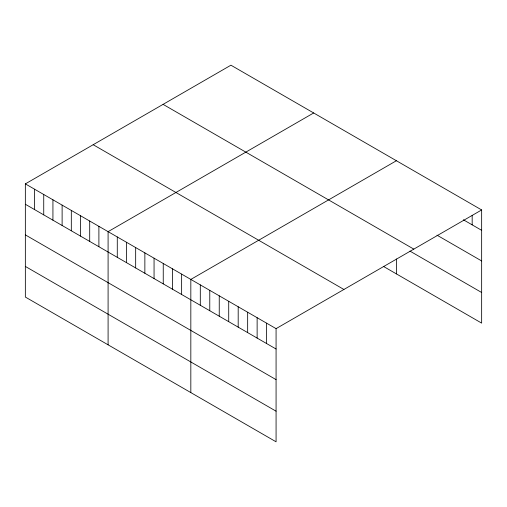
<?xml version="1.0" encoding="UTF-8"?>
<svg xmlns="http://www.w3.org/2000/svg" width="507" height="507" viewBox="0 0 507 507"><rect width="100%" height="100%" fill="white"/><g stroke="black" fill="none" stroke-linecap="round" stroke-linejoin="round"><path stroke-width="0.76" d="M25.35 183.883L276.074 328.637L276.074 441.806L25.35 297.051L25.35 183.883L230.926 65.194L481.65 209.949L481.65 323.117L383.273 266.314M313.662 112.966L108.092 231.655L108.092 344.817M396.404 160.732L190.828 279.42L190.828 392.589M276.074 328.637L481.65 209.949M463.385 219.778L481.65 230.324M436.996 235.166L481.65 260.947M163.083 104.366L413.813 249.121M409.935 251.092L481.65 292.495M93.187 144.717L343.917 289.472M25.35 204.258L276.074 349.012M25.35 234.88L276.074 379.635M25.35 266.428L276.074 411.183M472.175 215.45L472.175 224.855M396.404 258.982L396.404 273.9M266.606 323.168L266.606 343.543M257.131 317.699L257.131 338.074M247.657 312.236L247.657 332.605M238.189 306.767L238.189 327.135M228.714 301.297L228.714 321.666M219.246 295.828L219.246 316.197M209.771 290.359L209.771 310.734M200.303 284.89L200.303 305.265M181.633 274.116L181.633 294.485M172.443 268.805L172.443 289.18M163.248 263.501L163.248 283.869M154.058 258.19L154.058 278.565M144.863 252.885L144.863 273.254M135.667 247.574L135.667 267.95M126.477 242.27L126.477 262.639M117.282 236.959L117.282 257.334M98.897 226.344L98.897 246.719M89.701 221.039L89.701 241.408M80.512 215.728L80.512 236.104M71.316 210.424L71.316 230.793M62.12 205.113L62.12 225.488M52.931 199.809L52.931 220.177M43.735 194.498L43.735 214.873M34.546 189.193L34.546 209.562"/></g></svg>
